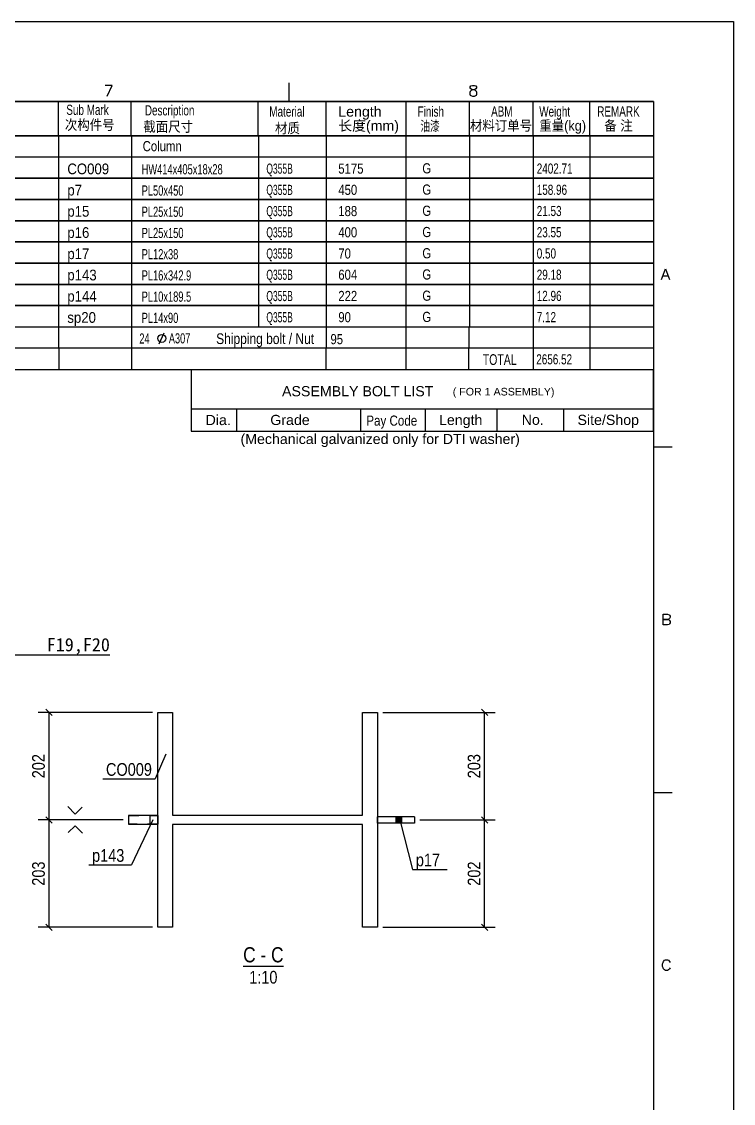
# Model space of a CAD drawing. Header units: millimetres. Extents: x -258 to 337, y -124 to 296.
# Drawn here: x 202.5 to 336.7, y 92.5 to 296.4 of the extents above; entities that cross this region are included whole.
import ezdxf

# ---------------------------------------------------------------- set-up
doc = ezdxf.new("R2010")
doc.units = ezdxf.units.MM
doc.linetypes.add('DXK_LINE_DOT2', pattern=[3.9198, 1.9599, -1.9599])
doc.layers.add('WELD_LABELS', color=5, linetype='Continuous')
doc.styles.add('Arial', font='ARIAL.TTF', dxfattribs={"height": 0.2})
doc.styles.add('Arial Narrow', font='ARIALN.TTF', dxfattribs={"height": 0.2})

# ---------------------------------------------------------------- blocks, each defined once
blk = doc.blocks.new('Unknown-234524341-28316')
at = {"color": 7, "linetype": 'Continuous'}
for p, q in [((321.63, 281.35), (158.74, 281.35)), ((158.74, 274.86), (158.74, 281.35)), ((176.03, 274.86), (176.03, 281.35)), ((184.1, 274.86), (184.1, 281.35)), ((191.53, 274.86), (191.53, 281.35)), ((209.48, 274.86), (209.48, 281.35)), ((223.19, 274.86), (223.19, 281.35)), ((247.11, 274.86), (247.11, 281.35)), ((259.92, 274.86), (259.92, 281.35)), ((274.97, 274.86), (274.97, 281.35)), ((286.94, 274.86), (286.94, 281.35)), ((298.96, 274.86), (298.96, 281.35)), ((309.62, 274.86), (309.62, 281.35)), ((321.63, 281.35), (321.63, 274.86)), ((321.61, 274.86), (158.67, 274.86)), ((158.67, 274.86), (321.63, 274.85)), ((158.67, 274.86), (158.67, 270.86)), ((176, 274.86), (176, 270.86)), ((184, 274.86), (184, 270.86)), ((191.57, 274.86), (191.57, 270.86)), ((209.49, 274.86), (209.49, 270.86)), ((223.22, 274.86), (223.22, 270.86)), ((247.16, 274.86), (247.16, 270.86)), ((259.92, 274.86), (259.92, 270.86)), ((274.96, 274.86), (274.96, 270.86)), ((286.96, 274.86), (286.96, 270.86)), ((298.96, 274.86), (298.96, 270.86)), ((309.63, 274.86), (309.63, 270.86)), ((321.63, 274.86), (321.63, 270.86)), ((321.61, 270.86), (158.67, 270.86)), ((321.62, 270.86), (158.67, 270.86)), ((158.67, 270.86), (158.67, 266.86)), ((176, 270.86), (176, 266.86)), ((176, 270.86), (176, 266.86)), ((184, 270.86), (184, 266.86)), ((191.57, 270.86), (191.57, 266.86)), ((209.49, 270.86), (209.49, 266.86)), ((223.22, 270.86), (223.22, 266.86)), ((247.16, 270.86), (247.16, 266.86)), ((259.92, 270.86), (259.92, 266.86)), ((274.96, 270.86), (274.96, 266.86)), ((286.96, 270.86), (286.96, 266.86)), ((298.96, 270.86), (298.96, 266.86)), ((309.63, 270.86), (309.63, 266.86)), ((321.63, 270.86), (321.63, 266.86)), ((158.67, 266.86), (321.63, 266.86)), ((321.62, 266.86), (158.67, 266.86)), ((158.67, 266.86), (158.67, 262.86)), ((176, 266.86), (176, 262.86)), ((176, 266.86), (176, 262.86)), ((184, 266.86), (184, 262.86)), ((191.57, 266.86), (191.57, 262.86)), ((209.49, 266.86), (209.49, 262.86)), ((223.22, 266.86), (223.22, 262.86)), ((247.16, 266.86), (247.16, 262.86)), ((259.92, 266.86), (259.92, 262.86)), ((274.96, 266.86), (274.96, 262.86)), ((286.96, 266.86), (286.96, 262.86)), ((298.96, 266.86), (298.96, 262.86)), ((309.63, 266.86), (309.63, 262.86)), ((321.63, 266.86), (321.63, 262.86)), ((158.67, 262.86), (321.63, 262.86)), ((321.62, 262.86), (158.67, 262.86)), ((158.67, 262.86), (158.67, 258.86)), ((176, 262.86), (176, 258.86)), ((176, 262.86), (176, 258.86)), ((184, 262.86), (184, 258.86)), ((191.57, 262.86), (191.57, 258.86)), ((209.49, 262.86), (209.49, 258.86)), ((223.22, 262.86), (223.22, 258.86)), ((247.16, 262.86), (247.16, 258.86)), ((259.92, 262.86), (259.92, 258.86)), ((274.96, 262.86), (274.96, 258.86)), ((286.96, 262.86), (286.96, 258.86)), ((298.96, 262.86), (298.96, 258.86)), ((309.63, 262.86), (309.63, 258.86)), ((321.63, 262.86), (321.63, 258.86)), ((158.67, 258.86), (321.63, 258.86)), ((321.62, 258.86), (158.67, 258.86)), ((158.67, 258.86), (158.67, 254.86)), ((176, 258.86), (176, 254.86)), ((176, 258.86), (176, 254.86)), ((184, 258.86), (184, 254.86)), ((191.57, 258.86), (191.57, 254.86)), ((209.49, 258.86), (209.49, 254.86)), ((223.22, 258.86), (223.22, 254.86)), ((247.16, 258.86), (247.16, 254.86)), ((259.92, 258.86), (259.92, 254.86)), ((274.96, 258.86), (274.96, 254.86)), ((286.96, 258.86), (286.96, 254.86)), ((298.96, 258.86), (298.96, 254.86)), ((309.63, 258.86), (309.63, 254.86)), ((321.63, 258.86), (321.63, 254.86)), ((158.67, 254.86), (321.63, 254.86)), ((321.62, 254.86), (158.67, 254.86)), ((158.67, 254.86), (158.67, 250.86)), ((176, 254.86), (176, 250.86)), ((176, 254.86), (176, 250.86)), ((184, 254.86), (184, 250.86)), ((191.57, 254.86), (191.57, 250.86)), ((209.49, 254.86), (209.49, 250.86)), ((223.22, 254.86), (223.22, 250.86)), ((247.16, 254.86), (247.16, 250.86)), ((259.92, 254.86), (259.92, 250.86)), ((274.96, 254.86), (274.96, 250.86)), ((286.96, 254.86), (286.96, 250.86)), ((298.96, 254.86), (298.96, 250.86)), ((309.63, 254.86), (309.63, 250.86)), ((321.63, 254.86), (321.63, 250.86)), ((158.67, 250.86), (321.63, 250.86)), ((321.62, 250.86), (158.67, 250.86)), ((158.67, 250.86), (158.67, 246.86)), ((176, 250.86), (176, 246.86)), ((176, 250.86), (176, 246.86)), ((184, 250.86), (184, 246.86)), ((191.57, 250.86), (191.57, 246.86)), ((209.49, 250.86), (209.49, 246.86)), ((223.22, 250.86), (223.22, 246.86)), ((247.16, 250.86), (247.16, 246.86)), ((259.92, 250.86), (259.92, 246.86)), ((274.96, 250.86), (274.96, 246.86)), ((286.96, 250.86), (286.96, 246.86)), ((298.96, 250.86), (298.96, 246.86)), ((309.63, 250.86), (309.63, 246.86)), ((321.63, 250.86), (321.63, 246.86)), ((158.67, 246.86), (321.63, 246.86)), ((321.62, 246.86), (158.67, 246.86)), ((158.67, 246.86), (158.67, 242.86)), ((176, 246.86), (176, 242.86)), ((176, 246.86), (176, 242.86)), ((184, 246.86), (184, 242.86)), ((191.57, 246.86), (191.57, 242.86)), ((209.49, 246.86), (209.49, 242.86)), ((223.22, 246.86), (223.22, 242.86)), ((247.16, 246.86), (247.16, 242.86)), ((259.92, 246.86), (259.92, 242.86)), ((274.96, 246.86), (274.96, 242.86)), ((286.96, 246.86), (286.96, 242.86)), ((298.96, 246.86), (298.96, 242.86)), ((309.63, 246.86), (309.63, 242.86)), ((321.63, 246.86), (321.63, 242.86)), ((158.67, 242.86), (321.63, 242.86)), ((321.62, 242.86), (158.67, 242.86)), ((158.67, 242.86), (158.67, 238.86)), ((176, 242.86), (176, 238.86)), ((176, 242.86), (176, 238.86)), ((184, 242.86), (184, 238.86)), ((191.57, 242.86), (191.57, 238.86)), ((209.49, 242.86), (209.49, 238.86)), ((223.22, 242.86), (223.22, 238.86)), ((247.16, 242.86), (247.16, 238.86)), ((259.92, 242.86), (259.92, 238.86)), ((274.96, 242.86), (274.96, 238.86)), ((286.96, 242.86), (286.96, 238.86)), ((298.96, 242.86), (298.96, 238.86)), ((309.63, 242.86), (309.63, 238.86)), ((321.63, 242.86), (321.63, 238.86)), ((158.67, 238.86), (321.63, 238.86)), ((158.67, 238.86), (158.67, 234.83)), ((176, 238.86), (176, 234.83)), ((184, 238.86), (184, 234.83)), ((191.57, 238.85), (191.57, 234.83)), ((209.49, 238.85), (209.49, 234.83)), ((223.22, 238.86), (223.22, 234.83)), ((259.92, 238.86), (259.92, 234.83)), ((274.96, 238.85), (274.96, 234.83)), ((286.81, 238.83), (286.81, 234.83)), ((298.96, 238.85), (298.96, 234.83)), ((309.63, 238.86), (309.63, 234.83)), ((321.63, 238.86), (321.63, 234.83)), ((228.47, 235.68), (229.39, 237.7)), ((321.63, 234.83), (158.67, 234.83)), ((158.67, 234.83), (158.67, 230.75)), ((321.56, 234.83), (158.67, 234.83)), ((175.99, 234.83), (175.99, 230.75)), ((183.99, 234.83), (183.99, 230.75)), ((191.59, 234.82), (191.59, 230.75)), ((209.54, 234.82), (209.54, 230.75)), ((223.21, 234.82), (223.21, 230.75)), ((259.87, 234.83), (259.87, 230.75)), ((274.95, 234.82), (274.95, 230.75)), ((286.77, 234.83), (286.77, 230.83)), ((298.95, 234.82), (298.95, 230.75)), ((309.62, 234.83), (309.62, 230.75)), ((321.63, 234.82), (321.63, 230.75)), ((321.56, 230.74), (158.66, 230.74))]:
    blk.add_line(p, q, dxfattribs=at)
blk.add_circle((228.95, 236.68), 0.749, dxfattribs=at)
at = {"color": 3, "style": 'Arial'}
for s, height, width, p in [('Pay Cat.', 1.91, 0.7, (163.22, 278.43)), ('Line', 1.91, 0.7, (177.72, 278.74)), ('Qty.', 1.91, 0.7, (185.38, 278.49)), ('Mark', 1.91, 0.7, (193.35, 278.61)), ('Sub Mark', 1.91, 0.7, (210.95, 278.8)), ('Description', 1.9102, 0.7, (225.75, 278.7)), ('ABM', 1.91, 0.7, (291.01, 278.49)), ('Weight', 1.91, 0.7, (300.08, 278.49)), ('REMARK', 1.91, 0.7, (311.01, 278.49)), ('行号', 1.91, 0.9, (177.38, 275.82)), ('数量', 1.91, 0.9, (185.38, 275.82)), ('构件号', 1.91, 0.9, (193.03, 275.76)), ('次构件号', 1.91, 0.9, (210.67, 275.97)), ('截面尺寸', 1.91, 0.9, (225.45, 275.62)), ('材料订单号', 1.91, 0.9, (287.01, 275.82)), ('重量(kg)', 1.91, 0.9, (300.08, 275.82)), ('备 注', 1.91, 0.9, (312.34, 275.82))]:
    blk.add_text(s, height=height, dxfattribs=dict(at, width=width)).set_placement(p)
at = {"color": 3, "linetype": 'Continuous'}
for s, height, style, width, p in [('Material', 1.91, 'Arial', 0.7, (249.2, 278.47)), ('Finish', 1.91, 'Arial', 0.7, (277.15, 278.48)), ('付款等级', 1.91, 'Arial', 0.9, (162.47, 275.52)), ('材质', 1.91, 'Arial', 0.9, (250.28, 275.35)), ('油漆', 1.91, 'Arial', 0.7, (277.68, 275.74)), ('1', 1.91, 'Arial', 0.8, (178.34, 271.52)), ('2', 1.91, 'Arial', 0.8, (185.34, 271.52)), ('Column', 1.91, 'Arial', 0.8, (225.34, 271.95)), ('1810.02.10.05.12', 1.9102, 'Arial', 0.8, (158.91, 267.76)), ('2', 1.91, 'Arial', 0.8, (178.44, 267.54)), ('2', 1.91, 'Arial', 0.8, (185.34, 267.52)), ('CO009', 2.022, 'Arial', 0.88, (211.14, 267.61)), ('HW414x405x18x28', 1.9089, 'Arial Narrow', 0.8, (225.15, 267.59)), ('Q355B', 1.91, 'Arial', 0.6, (248.65, 267.71)), ('5175', 1.91, 'Arial', 0.8, (262.21, 267.72)), ('G', 1.91, 'Arial', 0.8, (278.05, 267.77)), ('2402.71', 1.91, 'Arial', 0.7, (299.61, 267.73)), ('1810.02.10.05.12', 1.9102, 'Arial', 0.8, (158.91, 263.76)), ('3', 1.91, 'Arial', 0.8, (178.44, 263.54)), ('2', 1.91, 'Arial', 0.8, (185.34, 263.52)), ('p7', 2.022, 'Arial', 0.88, (211.14, 263.61)), ('PL50x450', 1.909, 'Arial Narrow', 0.8, (225.15, 263.59)), ('Q355B', 1.91, 'Arial', 0.6, (248.65, 263.71)), ('450', 1.91, 'Arial', 0.8, (262.21, 263.72)), ('G', 1.91, 'Arial', 0.8, (278.05, 263.77)), ('158.96', 1.91, 'Arial', 0.7, (299.61, 263.73)), ('1810.02.10.05.12', 1.9102, 'Arial', 0.8, (158.91, 259.76)), ('4', 1.91, 'Arial', 0.8, (178.44, 259.54)), ('4', 1.91, 'Arial', 0.8, (185.34, 259.52)), ('p15', 2.022, 'Arial', 0.88, (211.14, 259.61)), ('PL25x150', 1.909, 'Arial Narrow', 0.8, (225.15, 259.59)), ('Q355B', 1.91, 'Arial', 0.6, (248.65, 259.71)), ('188', 1.91, 'Arial', 0.8, (262.21, 259.72)), ('G', 1.91, 'Arial', 0.8, (278.05, 259.77)), ('21.53', 1.91, 'Arial', 0.7, (299.61, 259.73)), ('1810.02.10.05.12', 1.9102, 'Arial', 0.8, (158.91, 255.76)), ('5', 1.91, 'Arial', 0.8, (178.44, 255.54)), ('2', 1.91, 'Arial', 0.8, (185.34, 255.52)), ('p16', 2.022, 'Arial', 0.88, (211.14, 255.61)), ('PL25x150', 1.909, 'Arial Narrow', 0.8, (225.15, 255.59)), ('Q355B', 1.91, 'Arial', 0.6, (248.65, 255.71)), ('400', 1.91, 'Arial', 0.8, (262.21, 255.72)), ('G', 1.91, 'Arial', 0.8, (278.05, 255.77)), ('23.55', 1.91, 'Arial', 0.7, (299.61, 255.73)), ('1810.02.10.05.12', 1.9102, 'Arial', 0.8, (158.91, 251.76)), ('6', 1.91, 'Arial', 0.8, (178.44, 251.54)), ('2', 1.91, 'Arial', 0.8, (185.34, 251.52)), ('p17', 2.022, 'Arial', 0.88, (211.14, 251.61)), ('PL12x38', 1.909, 'Arial Narrow', 0.8, (225.15, 251.59)), ('Q355B', 1.91, 'Arial', 0.6, (248.65, 251.71)), ('70', 1.91, 'Arial', 0.8, (262.21, 251.72)), ('G', 1.91, 'Arial', 0.8, (278.05, 251.77)), ('0.50', 1.91, 'Arial', 0.7, (299.61, 251.73)), ('1810.02.10.05.12', 1.9102, 'Arial', 0.8, (158.91, 247.76)), ('7', 1.91, 'Arial', 0.8, (178.44, 247.54)), ('2', 1.91, 'Arial', 0.8, (185.34, 247.52)), ('p143', 2.022, 'Arial', 0.88, (211.14, 247.61)), ('PL16x342.9', 1.909, 'Arial Narrow', 0.8, (225.15, 247.59)), ('Q355B', 1.91, 'Arial', 0.6, (248.65, 247.71)), ('604', 1.91, 'Arial', 0.8, (262.21, 247.72)), ('G', 1.91, 'Arial', 0.8, (278.05, 247.77)), ('29.18', 1.91, 'Arial', 0.7, (299.61, 247.73)), ('1810.02.10.05.12', 1.9102, 'Arial', 0.8, (158.91, 243.76)), ('8', 1.91, 'Arial', 0.8, (178.44, 243.54)), ('4', 1.91, 'Arial', 0.8, (185.34, 243.52)), ('p144', 2.022, 'Arial', 0.88, (211.14, 243.61)), ('PL10x189.5', 1.909, 'Arial Narrow', 0.8, (225.15, 243.59)), ('Q355B', 1.91, 'Arial', 0.6, (248.65, 243.71)), ('222', 1.91, 'Arial', 0.8, (262.21, 243.72)), ('G', 1.91, 'Arial', 0.8, (278.05, 243.77)), ('12.96', 1.91, 'Arial', 0.7, (299.61, 243.73)), ('1810.02.10.05.12', 1.9102, 'Arial', 0.8, (158.91, 239.76)), ('9', 1.91, 'Arial', 0.8, (178.44, 239.54)), ('8', 1.91, 'Arial', 0.8, (185.34, 239.52)), ('sp20', 2.022, 'Arial', 0.88, (211.14, 239.61)), ('PL14x90', 1.909, 'Arial Narrow', 0.8, (225.15, 239.59)), ('Q355B', 1.91, 'Arial', 0.6, (248.65, 239.71)), ('90', 1.91, 'Arial', 0.8, (262.21, 239.72)), ('G', 1.91, 'Arial', 0.8, (278.05, 239.77)), ('7.12', 1.91, 'Arial', 0.7, (299.61, 239.73)), ('10', 1.91, 'Arial', 0.8, (177.51, 235.77)), ('8', 1.91, 'Arial', 0.8, (185.53, 235.7)), ('24', 1.91, 'Arial', 0.65, (224.71, 235.7)), ('A307', 1.91, 'Arial', 0.65, (230.27, 235.73)), ('Shipping bolt / Nut', 2.0216, 'Arial', 0.8, (239.19, 235.61)), ('95', 1.91, 'Arial', 0.8, (260.73, 235.58)), ('TOTAL', 2.022, 'Arial', 0.7, (289.44, 231.67)), ('2656.52', 1.91, 'Arial', 0.7, (299.52, 231.78))]:
    blk.add_text(s, height=height, dxfattribs=dict(at, style=style, width=width)).set_placement(p)
at = {"color": 3, "style": 'Arial'}
for s, p in [('Length', (262.21, 278.47)), ('长度(mm)', (262.21, 275.81))]:
    blk.add_text(s, height=1.91, dxfattribs=at).set_placement(p)
at = {"color": 3, "linetype": 'Continuous', "style": 'Arial'}
blk.add_text('CO009', height=1.91, dxfattribs=at).set_placement((192.82, 271.52))
blk = doc.blocks.new('Unknown-234524341-28322')
at = {"color": 7, "linetype": 'Continuous'}
for p, q in [((-258.34, 296.37), (336.67, 296.37)), ((336.67, 296.37), (336.67, -124.33)), ((219.6, 284.35), (218.26, 284.35)), ((218.64, 282.35), (219.6, 284.35)), ((252.9, 284.85), (252.9, 281.35)), ((287.09, 284.07), (287.18, 284.26)), ((287.09, 283.88), (287.09, 284.07)), ((287.18, 283.68), (287.09, 283.88)), ((287.28, 283.4), (287.09, 283.21)), ((287.18, 284.26), (287.47, 284.35)), ((287.37, 283.59), (287.18, 283.68)), ((287.56, 283.49), (287.28, 283.4)), ((287.76, 283.49), (287.37, 283.59)), ((287.47, 284.35), (287.85, 284.35)), ((287.95, 283.59), (287.56, 283.49)), ((288.04, 283.4), (287.76, 283.49)), ((287.85, 284.35), (288.14, 284.26)), ((288.14, 283.68), (287.95, 283.59)), ((288.23, 283.21), (288.04, 283.4)), ((288.14, 284.26), (288.23, 284.07)), ((288.23, 283.88), (288.14, 283.68)), ((288.23, 284.07), (288.23, 283.88)), ((-228.29, 281.35), (321.63, 281.35)), ((287.09, 283.21), (286.99, 283.02)), ((286.99, 283.02), (286.99, 282.73)), ((286.99, 282.73), (287.09, 282.54)), ((287.09, 282.54), (287.18, 282.44)), ((287.18, 282.44), (287.47, 282.35)), ((287.47, 282.35), (287.85, 282.35)), ((287.85, 282.35), (288.14, 282.44)), ((288.14, 282.44), (288.23, 282.54)), ((288.33, 283.02), (288.23, 283.21)), ((288.23, 282.54), (288.33, 282.73)), ((288.33, 282.73), (288.33, 283.02)), ((321.63, 281.35), (321.63, -109.31)), ((323.1, 247.8), (323.86, 249.8)), ((323.86, 249.8), (324.62, 247.8)), ((323.39, 248.46), (324.34, 248.46)), ((321.63, 216.23), (325.15, 216.23)), ((323.41, 182.68), (323.41, 184.68)), ((323.41, 184.68), (324.27, 184.68)), ((324.27, 183.73), (323.41, 183.73)), ((323.41, 183.73), (324.27, 183.73)), ((324.27, 184.68), (324.56, 184.59)), ((324.56, 183.83), (324.27, 183.73)), ((324.27, 183.73), (324.56, 183.64)), ((324.56, 184.59), (324.66, 184.49)), ((324.66, 183.92), (324.56, 183.83)), ((324.56, 183.64), (324.66, 183.54)), ((324.66, 184.49), (324.75, 184.3)), ((324.75, 184.11), (324.66, 183.92)), ((324.66, 183.54), (324.75, 183.35)), ((324.75, 184.3), (324.75, 184.11)), ((324.27, 182.68), (323.41, 182.68)), ((324.56, 182.78), (324.27, 182.68)), ((324.66, 182.87), (324.56, 182.78)), ((324.75, 183.06), (324.66, 182.87)), ((324.75, 183.35), (324.75, 183.06)), ((321.63, 151.13), (325.15, 151.13)), ((323.31, 118.81), (323.41, 119.09)), ((323.31, 118.33), (323.31, 118.81)), ((323.41, 118.04), (323.31, 118.33)), ((323.41, 119.09), (323.5, 119.28)), ((323.5, 119.28), (323.69, 119.48)), ((323.69, 119.48), (323.89, 119.57)), ((323.89, 119.57), (324.27, 119.57)), ((324.27, 119.57), (324.46, 119.48)), ((324.46, 119.48), (324.66, 119.28)), ((324.66, 119.28), (324.75, 119.09)), ((323.5, 117.85), (323.41, 118.04)), ((323.69, 117.66), (323.5, 117.85)), ((323.89, 117.57), (323.69, 117.66)), ((324.27, 117.57), (323.89, 117.57)), ((324.46, 117.66), (324.27, 117.57)), ((324.66, 117.85), (324.46, 117.66)), ((324.75, 118.04), (324.66, 117.85))]:
    blk.add_line(p, q, dxfattribs=at)
blk = doc.blocks.new('Unknown-234524341-28323')
at = {"color": 7, "linetype": 'Continuous'}
for p, q in [((234.46, 230.74), (234.46, 219.2)), ((321.56, 230.74), (321.56, 219.2)), ((234.46, 223.4), (321.56, 223.4)), ((243.06, 219.2), (243.06, 223.4)), ((266.48, 219.21), (266.48, 223.41)), ((278.64, 219.2), (278.64, 223.4)), ((292.06, 223.4), (292.06, 219.2)), ((304.63, 223.4), (304.63, 219.2)), ((234.46, 219.2), (321.56, 219.2))]:
    blk.add_line(p, q, dxfattribs=at)
at = {"color": 7, "style": 'Arial'}
blk.add_text('ASSEMBLY BOLT LIST', height=1.9143, dxfattribs=at).set_placement((251.6, 225.77))
at = {"color": 7, "linetype": 'Continuous'}
for s, height, style, p in [('( FOR 1 ASSEMBLY)', 1.4358, 'Arial', (283.78, 225.92)), ('Dia.', 1.914, 'Arial', (237.2, 220.34)), ('Grade', 1.914, 'Arial', (249.39, 220.35)), ('Pay Code', 1.909, 'Arial Narrow', (267.48, 220.23)), ('Length', 1.914, 'Arial', (281.19, 220.35)), ('No.', 1.914, 'Arial', (296.77, 220.38)), ('Site/Shop', 1.914, 'Arial', (307.29, 220.36)), ('(Mechanical galvanized only for DTI washer)', 1.9102, 'Arial', (243.78, 216.77))]:
    blk.add_text(s, height=height, dxfattribs=dict(at, style=style)).set_placement(p)
blk = doc.blocks.new('Unknown-234524341-14 - 3668')
at = {"color": 6, "linetype": 'Continuous'}
blk.add_line((244.27, 118.34), (251.9, 118.34), dxfattribs=at)
at = {"color": 0, "linetype": 'Continuous'}
for points in [[(246.64, 119.09), (246.64, 122.09), (244.27, 122.09), (244.27, 119.09)], [(250.75, 115.09), (250.75, 117.59), (245.42, 117.59), (245.42, 115.09)]]:
    blk.add_wipeout(points, dxfattribs=at)
at = {"color": 6, "linetype": 'Continuous', "style": 'Arial Narrow'}
for s, height, p in [('C', 2.86, (244.27, 119.09)), ('1:10', 2.386, (245.42, 115.09))]:
    blk.add_text(s, height=height, dxfattribs=at).set_placement(p)
at = {"color": 0, "linetype": 'Continuous'}
blk.add_wipeout([(248.63, 119.09), (248.63, 122.09), (247.54, 122.09), (247.54, 119.09)], dxfattribs=at)
at = {"color": 6, "linetype": 'Continuous', "style": 'Arial Narrow'}
blk.add_text('-', height=2.86, dxfattribs=at).set_placement((247.54, 119.09))
at = {"color": 0, "linetype": 'Continuous'}
blk.add_wipeout([(251.9, 119.09), (251.9, 122.09), (249.53, 122.09), (249.53, 119.09)], dxfattribs=at)
at = {"color": 6, "linetype": 'Continuous', "style": 'Arial Narrow'}
blk.add_text('C', height=2.86, dxfattribs=at).set_placement((249.53, 119.09))
blk = doc.blocks.new('Part-234524341-3674 - 3668')
at = {"color": 2, "linetype": 'Continuous'}
for p, q in [((212.62, 147.04), (211.22, 148.44)), ((212.62, 147.04), (213.92, 148.34)), ((212.62, 144.84), (211.32, 143.54)), ((212.62, 144.84), (214.02, 143.44)), ((228.19, 146.74), (222.68, 146.74)), ((222.68, 146.74), (222.68, 145.14)), ((222.68, 145.14), (228.19, 145.14)), ((228.19, 145.14), (228.19, 146.74))]:
    blk.add_line(p, q, dxfattribs=at)
at = {"color": 7, "linetype": 'DXK_LINE_DOT2'}
for p, q in [((222.68, 146.74), (228.19, 146.74)), ((228.19, 145.14), (222.68, 145.14)), ((226.69, 146.74), (226.69, 145.14)), ((228.19, 146.74), (228.19, 145.14))]:
    blk.add_line(p, q, dxfattribs=at)
blk = doc.blocks.new('Part-234524341-3679 - 3668')
at = {"color": 2, "linetype": 'Continuous'}
for p, q in [((228.19, 125.69), (228.19, 166.19)), ((228.19, 166.19), (230.99, 166.19)), ((230.99, 166.19), (230.99, 146.84)), ((266.79, 166.19), (269.59, 166.19)), ((266.79, 146.84), (266.79, 166.19)), ((269.59, 166.19), (269.59, 125.69)), ((230.99, 146.84), (266.79, 146.84)), ((266.79, 145.04), (230.99, 145.04)), ((230.99, 145.04), (230.99, 125.69)), ((266.79, 125.69), (266.79, 145.04)), ((230.99, 125.69), (228.19, 125.69)), ((269.59, 125.69), (266.79, 125.69))]:
    blk.add_line(p, q, dxfattribs=at)
blk = doc.blocks.new('Part-234524341-3683 - 3668')
at = {"color": 2, "linetype": 'Continuous'}
for p, q in [((276.59, 146.54), (269.59, 146.54)), ((276.59, 145.34), (269.59, 145.34)), ((276.59, 146.54), (276.59, 145.34))]:
    blk.add_line(p, q, dxfattribs=at)
at = {"color": 7, "linetype": 'DXK_LINE_DOT2'}
blk.add_line((269.59, 145.34), (269.59, 146.54), dxfattribs=at)
blk = doc.blocks.new('Bolt-234524341-3734 - 3668')
at = {"linetype": 'Continuous'}
blk.add_hatch(color=3, dxfattribs=at).paths.add_polyline_path([(274.14, 146.54), (273.04, 146.54), (273.04, 145.34), (274.14, 145.34)])
at = {"color": 3, "linetype": 'Continuous'}
for p, q in [((273.04, 146.54), (273.04, 145.34)), ((273.59, 146.54), (273.59, 145.34)), ((274.14, 146.54), (274.14, 145.34))]:
    blk.add_line(p, q, dxfattribs=at)
blk = doc.blocks.new('StraightDimension-234524341-5649 - 3668')
at = {"color": 7, "linetype": 'Continuous'}
for p, q in [((227.19, 166.19), (205.64, 166.19)), ((208.29, 165.59), (207.09, 166.79)), ((207.69, 145.94), (207.69, 166.19)), ((221.68, 145.94), (205.64, 145.94)), ((207.09, 146.54), (208.29, 145.34))]:
    blk.add_line(p, q, dxfattribs=at)
at = {"color": 0}
blk.add_wipeout([(207.39, 158.85), (203.89, 158.85), (203.89, 153.28), (207.39, 153.28)], dxfattribs=at)
at = {"color": 4, "style": 'Arial Narrow'}
blk.add_text('202', height=2.386, rotation=90.0002, dxfattribs=at).set_placement((206.89, 153.78))
blk = doc.blocks.new('StraightDimension-234524341-5650 - 3668')
at = {"color": 7, "linetype": 'Continuous'}
for p, q in [((221.68, 145.94), (205.64, 145.94)), ((208.29, 145.34), (207.09, 146.54)), ((207.69, 125.69), (207.69, 145.94)), ((227.19, 125.69), (205.64, 125.69)), ((207.09, 126.29), (208.29, 125.09))]:
    blk.add_line(p, q, dxfattribs=at)
at = {"color": 0}
blk.add_wipeout([(207.39, 138.6), (203.89, 138.6), (203.89, 133.03), (207.39, 133.03)], dxfattribs=at)
at = {"color": 4, "style": 'Arial Narrow'}
blk.add_text('203', height=2.386, rotation=90.0002, dxfattribs=at).set_placement((206.89, 133.53))
blk = doc.blocks.new('StraightDimension-234524341-5669 - 3668')
at = {"color": 7, "linetype": 'Continuous'}
for p, q in [((270.59, 166.19), (291.78, 166.19)), ((290.38, 165.59), (289.18, 166.79)), ((289.78, 145.94), (289.78, 166.19)), ((277.59, 145.94), (291.78, 145.94)), ((289.18, 146.54), (290.38, 145.34))]:
    blk.add_line(p, q, dxfattribs=at)
at = {"color": 0}
blk.add_wipeout([(289.48, 158.85), (285.98, 158.85), (285.98, 153.28), (289.48, 153.28)], dxfattribs=at)
at = {"color": 4, "style": 'Arial Narrow'}
blk.add_text('203', height=2.386, rotation=90.0002, dxfattribs=at).set_placement((288.98, 153.78))
blk = doc.blocks.new('StraightDimension-234524341-5670 - 3668')
at = {"color": 7, "linetype": 'Continuous'}
for p, q in [((277.59, 145.94), (291.78, 145.94)), ((290.38, 145.34), (289.18, 146.54)), ((289.78, 125.69), (289.78, 145.94)), ((270.59, 125.69), (291.78, 125.69)), ((289.18, 126.29), (290.38, 125.09))]:
    blk.add_line(p, q, dxfattribs=at)
at = {"color": 0}
blk.add_wipeout([(289.48, 138.6), (285.98, 138.6), (285.98, 133.03), (289.48, 133.03)], dxfattribs=at)
at = {"color": 4, "style": 'Arial Narrow'}
blk.add_text('202', height=2.386, rotation=90.0002, dxfattribs=at).set_placement((288.98, 133.53))
blk = doc.blocks.new('Mark-234524341-3746 - 3668')
at = {"color": 0}
blk.add_wipeout([(227.1, 154.25), (227.1, 156.75), (218.42, 156.75), (218.42, 154.25)], dxfattribs=at)
blk.add_wipeout([(227.1, 154.25), (227.1, 156.75), (218.42, 156.75), (218.42, 154.25)], dxfattribs=at)
at = {"color": 7, "linetype": 'Continuous'}
for p in [(229.69, 158.3), (217.82, 153.65)]:
    blk.add_line(p, (227.7, 153.65), dxfattribs=at)
at = {"color": 3, "style": 'Arial Narrow'}
blk.add_text('CO009', height=2.386, dxfattribs=at).set_placement((218.42, 154.25))
blk = doc.blocks.new('Mark-234524341-3743 - 3668')
at = {"color": 7, "linetype": 'Continuous'}
blk.add_line((227.25, 145.94), (223.24, 137.44), dxfattribs=at)
at = {"color": 0}
blk.add_wipeout([(221.89, 138.04), (221.89, 140.54), (215.8, 140.54), (215.8, 138.04)], dxfattribs=at)
blk.add_wipeout([(221.89, 138.04), (221.89, 140.54), (215.8, 140.54), (215.8, 138.04)], dxfattribs=at)
at = {"color": 7, "linetype": 'Continuous'}
blk.add_line((215.2, 137.44), (223.24, 137.44), dxfattribs=at)
at = {"color": 3, "style": 'Arial Narrow'}
blk.add_text('p143', height=2.386, dxfattribs=at).set_placement((215.8, 138.04))
blk = doc.blocks.new('Mark-234524341-3749 - 3668')
at = {"color": 0}
blk.add_wipeout([(281.39, 137.2), (281.39, 139.7), (276.82, 139.7), (276.82, 137.2)], dxfattribs=at)
blk.add_wipeout([(281.39, 137.2), (281.39, 139.7), (276.82, 139.7), (276.82, 137.2)], dxfattribs=at)
at = {"color": 7, "linetype": 'Continuous'}
for p, q in [((273.83, 145.94), (276.22, 136.6)), ((276.22, 136.6), (282.74, 136.6))]:
    blk.add_line(p, q, dxfattribs=at)
at = {"color": 3, "style": 'Arial Narrow'}
blk.add_text('p17', height=2.386, dxfattribs=at).set_placement((276.82, 137.2))

msp = doc.modelspace()

# ---------------------------------------------------------------- linework, layer by layer
at = {"layer": 'WELD_LABELS', "color": 5}
msp.add_line((201.16, 177.06), (219.16, 177.06), dxfattribs=at)

# ---------------------------------------------------------------- block references
for name in ['Unknown-234524341-28322', 'Unknown-234524341-28316', 'Unknown-234524341-28323', 'Part-234524341-3679 - 3668', 'Part-234524341-3674 - 3668', 'Part-234524341-3683 - 3668', 'Bolt-234524341-3734 - 3668']:
    msp.add_blockref(name, (0, 0))

# ---------------------------------------------------------------- texts
at = {"layer": 'WELD_LABELS', "color": 5, "insert": (219.16, 177.06), "char_height": 2.5, "attachment_point": 9}
msp.add_mtext('F19,F20', dxfattribs=at)

# ---------------------------------------------------------------- next in the draw order: block references
for name in ['StraightDimension-234524341-5649 - 3668', 'StraightDimension-234524341-5669 - 3668', 'Unknown-234524341-14 - 3668']:
    msp.add_blockref(name, (0, 0))

# ---------------------------------------------------------------- next in the draw order: block references
for name in ['Mark-234524341-3746 - 3668', 'StraightDimension-234524341-5650 - 3668', 'StraightDimension-234524341-5670 - 3668']:
    msp.add_blockref(name, (0, 0))

# ---------------------------------------------------------------- next in the draw order: block references
for name in ['Mark-234524341-3743 - 3668', 'Mark-234524341-3749 - 3668']:
    msp.add_blockref(name, (0, 0))

doc.saveas('drawing.dxf')
